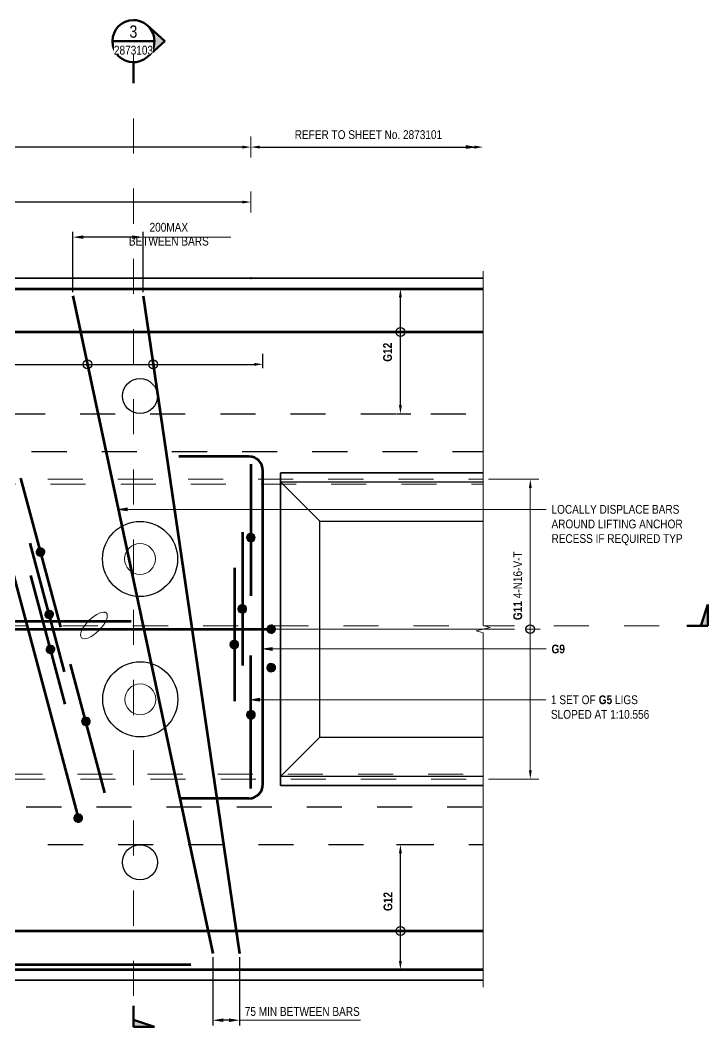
# Model space of a CAD drawing. Header units: metres. Extents: x -0.2 to 7.9, y 2.7 to 24.4.
# Drawn here: x 1.661 to 3.622, y 21.569 to 24.438 of the extents above; entities that cross this region are included whole.
import ezdxf

# ---------------------------------------------------------------- set-up
doc = ezdxf.new("R2010")
doc.units = ezdxf.units.M
for name, pattern in [('Dot_Section Line', [0.02, 0, -0.02]), ('JacobsCenter', [0.015, 0.009, -0.0015, 0.003, -0.0015]), ('JacobsDash', [0.0045, 0.003, -0.0015])]:
    doc.linetypes.add(name, pattern=pattern)
doc.layers.get('Defpoints').update_dxf_attribs({"color": 41})
for name, color, linetype, lineweight in [('A-ANNO-DIMS', 7, 'Continuous', 9), ('A-ANNO-NOTE', 7, 'Continuous', 9), ('A-DETL', 7, 'Continuous', 13), ('A-DETL-GENF', 7, 'Continuous', 9), ('G-ANNO-SYMB', 7, 'Continuous', 9), ('G-ANNO-TEXT', 7, 'Continuous', 9)]:
    doc.layers.add(name, color=color, linetype=linetype, lineweight=lineweight)
doc.styles.add('Arial Narrow', font='ARIALN.TTF', dxfattribs={"height": 0.025})
doc.styles.add('Arial Narrow_1', font='ARIALN.TTF', dxfattribs={"height": 0.035})
doc.styles.add('Arial Narrow_B', font='ARIALNB.TTF', dxfattribs={"height": 0.025})
doc.dimstyles.new('____ddd____', dxfattribs={"dimscale": 0.3048, "dimtxt": 0.025586, "dimasz": 0.098425, "dimexe": 0.049213, "dimexo": 0.032808, "dimgap": 0.016404, "dimtad": 1, "dimdec": 0, "dimlfac": 1000, "dimzin": 0, "dimdsep": 46, "dimtxsty": 'Arial Narrow', "dimsah": 1, "dimcen": 0.09, "dimaunit": 1, "dimadec": 4, "dimazin": 0, "dimtfac": 1, "dimtdec": 4, "dimtix": 1, "dimtmove": 2, "dimatfit": 3, "dimfxl": 1, "dimtvp": 1, "dimtolj": 1, "dimtzin": 0, "dimarcsym": 2})
doc.dimstyles.new('Dimension_Standard_O__mm_', dxfattribs={"dimscale": 0.3048, "dimtxt": 0.025586, "dimasz": 0.082021, "dimexe": 0.07874, "dimexo": 0.049213, "dimgap": 0.049213, "dimtad": 1, "dimdec": 0, "dimlfac": 1000, "dimzin": 0, "dimdsep": 46, "dimtxsty": 'Arial Narrow', "dimsah": 1, "dimcen": 0.09, "dimaunit": 1, "dimadec": 4, "dimazin": 0, "dimtfac": 1, "dimtdec": 4, "dimtix": 1, "dimtmove": 0, "dimatfit": 3, "dimfxl": 1, "dimtvp": 1, "dimtfill": 1, "dimtolj": 1, "dimtzin": 0, "dimlwd": 18, "dimlwe": 18, "dimarcsym": 2})
doc.dimstyles.new('Dimension_Standard_T_REO', dxfattribs={"dimscale": 0.3048, "dimtxt": 0.025586, "dimasz": 0.082021, "dimexe": 0.098425, "dimexo": 0.0625, "dimgap": 0.032808, "dimtad": 1, "dimdec": 0, "dimlfac": 1000, "dimzin": 0, "dimdsep": 46, "dimtxsty": 'Arial Narrow', "dimsah": 1, "dimcen": 0.09, "dimaunit": 1, "dimadec": 4, "dimazin": 0, "dimtfac": 1, "dimtdec": 4, "dimtix": 1, "dimtmove": 2, "dimatfit": 3, "dimfxl": 0.098425, "dimfxlon": 1, "dimtvp": 1, "dimtolj": 1, "dimtzin": 0, "dimlwd": 25, "dimlwe": 25, "dimarcsym": 2})
doc.dimstyles.new('Dimension_Standard_T_REO_No_Witness_Line', dxfattribs={"dimscale": 0.3048, "dimtxt": 0.025586, "dimasz": 0.082021, "dimexe": 0, "dimexo": 0.0625, "dimgap": 0.032808, "dimtad": 1, "dimdec": 0, "dimlfac": 1000, "dimzin": 0, "dimdsep": 46, "dimtxsty": 'Arial Narrow', "dimsah": 1, "dimcen": 0.09, "dimaunit": 1, "dimadec": 4, "dimazin": 0, "dimtfac": 1, "dimtdec": 4, "dimtix": 1, "dimtmove": 0, "dimatfit": 3, "dimfxl": 0, "dimfxlon": 1, "dimtvp": 1, "dimtolj": 1, "dimtzin": 0, "dimlwd": 25, "dimlwe": 25, "dimarcsym": 2})
doc.dimstyles.new('Dimension_Standard_T_REO_No_Witness_Line_1', dxfattribs={"dimscale": 0.3048, "dimtxt": 0.025586, "dimasz": 0.082021, "dimexe": 0, "dimexo": 0.0625, "dimgap": 0.032808, "dimtad": 1, "dimdec": 0, "dimlfac": 1000, "dimzin": 0, "dimdsep": 46, "dimtxsty": 'Arial Narrow', "dimsah": 1, "dimcen": 0.09, "dimaunit": 1, "dimadec": 4, "dimazin": 0, "dimtfac": 1, "dimtdec": 4, "dimtix": 1, "dimtmove": 2, "dimatfit": 3, "dimfxl": 0, "dimfxlon": 1, "dimtvp": 1, "dimtolj": 1, "dimtzin": 0, "dimlwd": 25, "dimlwe": 25, "dimarcsym": 2})

# ---------------------------------------------------------------- blocks, each defined once
blk = doc.blocks.new('B_Det_Reinf_Bar Section_2D - Reo Dot_Scale 25_Section-1695670-DRG-2873102 - DETAIL A')
at = {"layer": 'A-DETL-GENF'}
blk.add_hatch(color=256, dxfattribs=at).paths.add_polyline_path([(0.0125, 0), (0.0121, 0.0032), (0.0108, 0.0062), (0.0088, 0.0088), (0.0062, 0.0108), (0.0032, 0.0121), (0, 0.0125), (-0.0032, 0.0121), (-0.0063, 0.0108), (-0.0088, 0.0088), (-0.0108, 0.0062), (-0.0121, 0.0032), (-0.0125, 0), (-0.0121, -0.0032), (-0.0108, -0.0063), (-0.0088, -0.0088), (-0.0063, -0.0108), (-0.0032, -0.0121), (0, -0.0125), (0.0032, -0.0121), (0.0062, -0.0108), (0.0088, -0.0088), (0.0108, -0.0063), (0.0121, -0.0032)])
for start, end in [(360, 180), (180, 360)]:
    blk.add_arc((0, 0), 0.0125, start, end, dxfattribs=at)
blk = doc.blocks.new('CS_DET_BreakLine_ViewScale - Std Break-1703104-DRG-2873102 - DETAIL A')
at = {"layer": 'A-DETL-GENF'}
for p, q in [((0.99, 0), (-0.02, 0)), ((0.995, 0.02), (0.99, 0)), ((1.005, -0.02), (0.995, 0.02)), ((1.01, 0), (1.005, -0.02)), ((2.02, 0), (1.01, 0))]:
    blk.add_line(p, q, dxfattribs=at)
blk = doc.blocks.new('B_Det_Reinf_Bar Section_2D - Reo Dot_Scale 25_Section-1703103-DRG-2873102 - DETAIL A')
at = {"layer": 'A-DETL-GENF'}
blk.add_hatch(color=256, dxfattribs=at).paths.add_polyline_path([(0.0108, -0.0063), (0.0121, -0.0032), (0.0125, 0), (0.0121, 0.0032), (0.0108, 0.0062), (0.0088, 0.0088), (0.0062, 0.0108), (0.0032, 0.0121), (0, 0.0125), (-0.0032, 0.0121), (-0.0063, 0.0108), (-0.0088, 0.0088), (-0.0108, 0.0062), (-0.0121, 0.0032), (-0.0125, 0), (-0.0121, -0.0032), (-0.0108, -0.0063), (-0.0088, -0.0088), (-0.0063, -0.0108), (-0.0032, -0.0121), (0, -0.0125), (0.0032, -0.0121), (0.0062, -0.0108), (0.0088, -0.0088)])
for start, end in [(0, 180), (180, 360)]:
    blk.add_arc((0, 0), 0.0125, start, end, dxfattribs=at)
blk = doc.blocks.new('DIMBLOCK1-DRG-2873102 - DETAIL A')
at = {"layer": 'A-ANNO-DIMS', "color": 0, "lineweight": 25, "transparency": 16777216}
for p, q in [((2.7341, 22.0891), (2.7751, 22.0891)), ((2.7451, 21.7576), (2.7451, 22.0641)), ((2.7559, 21.7326), (2.7151, 21.7326))]:
    blk.add_line(p, q, dxfattribs=at)
at = {"layer": 'A-ANNO-DIMS', "color": 0, "transparency": 16777216}
for points in [[(2.7409, 22.0641), (2.7492, 22.0641), (2.7451, 22.0891)], [(2.7409, 21.7576), (2.7492, 21.7576), (2.7451, 21.7326)]]:
    blk.add_solid(points, dxfattribs=at)
at = {"layer": 'Defpoints', "color": 0, "transparency": 16777216}
for p in [(2.7151, 22.0891), (2.7451, 22.0891), (2.775, 21.7326)]:
    blk.add_point(p, dxfattribs=at)
at = {"layer": 'A-ANNO-DIMS', "color": 0, "lineweight": 25, "transparency": 16777216, "insert": (2.7202, 21.9109), "char_height": 0.025, "attachment_point": 5, "rotation": 90, "style": 'Arial Narrow'}
blk.add_mtext('\\A1;\u200e', dxfattribs=at)
blk = doc.blocks.new('DIMBLOCK2-DRG-2873102 - DETAIL A')
at = {"layer": 'A-ANNO-DIMS', "color": 0, "lineweight": 25, "transparency": 16777216}
for p, q in [((2.7603, 23.6726), (2.7151, 23.6726)), ((2.7451, 23.3411), (2.7451, 23.6476)), ((2.7341, 23.3161), (2.7751, 23.3161))]:
    blk.add_line(p, q, dxfattribs=at)
at = {"layer": 'A-ANNO-DIMS', "color": 0, "transparency": 16777216}
for points in [[(2.7409, 23.6476), (2.7492, 23.6476), (2.7451, 23.6726)], [(2.7409, 23.3411), (2.7492, 23.3411), (2.7451, 23.3161)]]:
    blk.add_solid(points, dxfattribs=at)
at = {"layer": 'Defpoints', "color": 0, "transparency": 16777216}
for p in [(2.7451, 23.6726), (2.7794, 23.6726), (2.7151, 23.3161)]:
    blk.add_point(p, dxfattribs=at)
at = {"layer": 'A-ANNO-DIMS', "color": 0, "lineweight": 25, "transparency": 16777216, "insert": (2.7202, 23.4944), "char_height": 0.025, "attachment_point": 5, "rotation": 90, "style": 'Arial Narrow'}
blk.add_mtext('\\A1;\u200e', dxfattribs=at)
blk = doc.blocks.new('DIMBLOCK4-DRG-2873102 - DETAIL A')
at = {"layer": 'A-ANNO-DIMS', "color": 0, "lineweight": -2, "transparency": 16777216}
for p, q in [((2.2099, 21.7681), (2.2099, 21.5734)), ((2.2866, 21.7681), (2.2866, 21.5734)), ((2.2566, 21.5884), (2.2399, 21.5884))]:
    blk.add_line(p, q, dxfattribs=at)
at = {"layer": 'A-ANNO-DIMS', "color": 0, "transparency": 16777216}
for points in [[(2.2399, 21.5934), (2.2399, 21.5834), (2.2099, 21.5884)], [(2.2566, 21.5934), (2.2566, 21.5834), (2.2866, 21.5884)]]:
    blk.add_solid(points, dxfattribs=at)
at = {"layer": 'Defpoints', "color": 0, "transparency": 16777216}
for p in [(2.2099, 21.7781), (2.2866, 21.7781), (2.2099, 21.5884)]:
    blk.add_point(p, dxfattribs=at)
at = {"layer": 'A-ANNO-DIMS', "color": 0, "transparency": 16777216, "insert": (2.3014, 21.6257), "char_height": 0.025, "width": 0.394265, "attachment_point": 1, "line_spacing_factor": 0.974696, "style": 'Arial Narrow'}
blk.add_mtext('\\A1;75 MIN BETWEEN BARS', dxfattribs=at)
blk = doc.blocks.new('DIMBLOCK5-DRG-2873102 - DETAIL A')
at = {"layer": 'A-ANNO-DIMS', "color": 0, "lineweight": -2, "transparency": 16777216}
for p, q in [((1.8114, 23.6626), (1.8114, 23.8345)), ((1.9813, 23.8195), (1.8414, 23.8195)), ((2.0113, 23.6626), (2.0113, 23.8345))]:
    blk.add_line(p, q, dxfattribs=at)
at = {"layer": 'A-ANNO-DIMS', "color": 0, "transparency": 16777216}
for points in [[(1.8414, 23.8245), (1.8414, 23.8145), (1.8114, 23.8195)], [(1.9813, 23.8245), (1.9813, 23.8145), (2.0113, 23.8195)]]:
    blk.add_solid(points, dxfattribs=at)
at = {"layer": 'Defpoints', "color": 0, "transparency": 16777216}
for p in [(1.8114, 23.8195), (1.8114, 23.6526), (2.0113, 23.6526)]:
    blk.add_point(p, dxfattribs=at)
at = {"layer": 'A-ANNO-DIMS', "color": 0, "transparency": 16777216, "insert": (2.0849, 23.8475), "char_height": 0.025, "width": 0.273402, "attachment_point": 5, "line_spacing_factor": 0.974696, "style": 'Arial Narrow'}
blk.add_mtext('\\A1;200MAX', dxfattribs=at)
at = {"layer": 'A-ANNO-DIMS', "color": 0, "transparency": 16777216, "insert": (2.0849, 23.8079), "char_height": 0.025, "width": 0.273402, "attachment_point": 5, "style": 'Arial Narrow'}
blk.add_mtext('\\A1;BETWEEN BARS', dxfattribs=at)
blk = doc.blocks.new('DIMBLOCK7-DRG-2873102 - DETAIL A')
at = {"layer": 'A-ANNO-DIMS', "color": 0, "lineweight": 25, "transparency": 16777216}
for p, q in [((0.8801, 23.9195), (1.0575, 23.9195)), ((2.294, 23.9195), (1.2252, 23.9195))]:
    blk.add_line(p, q, dxfattribs=at)
at = {"layer": 'A-ANNO-DIMS', "color": 0, "transparency": 16777216}
for points in [[(0.8801, 23.9236), (0.8801, 23.9153), (0.8551, 23.9195)], [(2.294, 23.9236), (2.294, 23.9153), (2.319, 23.9195)]]:
    blk.add_solid(points, dxfattribs=at)
at = {"layer": 'Defpoints', "color": 0, "transparency": 16777216}
for p in [(0.8551, 23.9195), (2.319, 23.9195), (2.319, 23.9195)]:
    blk.add_point(p, dxfattribs=at)
at = {"layer": 'A-ANNO-DIMS', "color": 0, "lineweight": 25, "transparency": 16777216, "insert": (1.0509, 23.9215), "char_height": 0.025, "width": 0.180806, "attachment_point": 1, "line_spacing_factor": 0.974696, "style": 'Arial Narrow'}
blk.add_mtext('\\A1;\u200e\\P(SPLAYED)', dxfattribs=at)
blk = doc.blocks.new('DIMBLOCK8-DRG-2873102 - DETAIL A')
at = {"layer": 'A-ANNO-DIMS', "color": 0, "lineweight": 25, "transparency": 16777216}
for p, q in [((0.7897, 24.0761), (1.0617, 24.0761)), ((2.294, 24.0761), (1.2294, 24.0761))]:
    blk.add_line(p, q, dxfattribs=at)
at = {"layer": 'A-ANNO-DIMS', "color": 0, "transparency": 16777216}
for points in [[(0.7897, 24.0803), (0.7897, 24.0719), (0.7647, 24.0761)], [(2.294, 24.0803), (2.294, 24.0719), (2.319, 24.0761)]]:
    blk.add_solid(points, dxfattribs=at)
at = {"layer": 'Defpoints', "color": 0, "transparency": 16777216}
for p in [(0.7647, 24.0761), (2.319, 24.0761), (2.319, 24.0761)]:
    blk.add_point(p, dxfattribs=at)
at = {"layer": 'A-ANNO-DIMS', "color": 0, "lineweight": 25, "transparency": 16777216, "insert": (1.0552, 24.0781), "char_height": 0.025, "width": 0.180806, "attachment_point": 1, "line_spacing_factor": 0.974696, "style": 'Arial Narrow'}
blk.add_mtext('\\A1;\u200e\\P(SPLAYED)', dxfattribs=at)
blk = doc.blocks.new('DIMBLOCK9-DRG-2873102 - DETAIL A')
at = {"layer": 'A-ANNO-DIMS', "color": 0, "lineweight": 25, "transparency": 16777216}
blk.add_line((2.344, 24.0761), (2.9562, 24.0761), dxfattribs=at)
at = {"layer": 'A-ANNO-DIMS', "color": 0, "transparency": 16777216}
for points in [[(2.344, 24.0803), (2.344, 24.0719), (2.319, 24.0761)], [(2.9562, 24.0803), (2.9562, 24.0719), (2.9812, 24.0761)]]:
    blk.add_solid(points, dxfattribs=at)
at = {"layer": 'Defpoints', "color": 0, "transparency": 16777216}
for p in [(2.319, 24.0761), (2.9812, 24.0761), (2.9812, 24.0761)]:
    blk.add_point(p, dxfattribs=at)
at = {"layer": 'A-ANNO-DIMS', "color": 0, "lineweight": 25, "transparency": 16777216, "insert": (2.6501, 24.1009), "char_height": 0.025, "attachment_point": 5, "style": 'Arial Narrow'}
blk.add_mtext('\\A1;\u200e', dxfattribs=at)
blk = doc.blocks.new('DIMBLOCK10-DRG-2873102 - DETAIL A')
at = {"layer": 'A-ANNO-DIMS', "color": 0, "lineweight": 25, "transparency": 16777216}
for p, q in [((0.7215, 23.4571), (0.7215, 23.4871)), ((2.3532, 23.4462), (2.3532, 23.4871)), ((0.7465, 23.4571), (2.3282, 23.4571))]:
    blk.add_line(p, q, dxfattribs=at)
at = {"layer": 'A-ANNO-DIMS', "color": 0, "transparency": 16777216}
for points in [[(0.7465, 23.4613), (0.7465, 23.4529), (0.7215, 23.4571)], [(2.3282, 23.4613), (2.3282, 23.4529), (2.3532, 23.4571)]]:
    blk.add_solid(points, dxfattribs=at)
at = {"layer": 'Defpoints', "color": 0, "transparency": 16777216}
for p in [(0.7215, 23.4562), (2.3532, 23.4571), (2.3532, 23.4271)]:
    blk.add_point(p, dxfattribs=at)
at = {"layer": 'A-ANNO-DIMS', "color": 0, "lineweight": 25, "transparency": 16777216, "insert": (1.5373, 23.4819), "char_height": 0.025, "attachment_point": 5, "style": 'Arial Narrow'}
blk.add_mtext('\\A1;\u200e', dxfattribs=at)
blk = doc.blocks.new('Drafting View - sectionTail-4870194-DRG-2873102 - DETAIL A')
at = {"layer": 'G-ANNO-SYMB'}
blk.add_hatch(color=256, dxfattribs=at).paths.add_polyline_path([(-0.006, 0.006), (-0.004, 0), (-0.006, 0)])
at = {"layer": 'G-ANNO-SYMB', "lineweight": 50}
for p, q in [((-0.006, 0.006), (-0.006, 0)), ((-0.004, 0), (-0.006, 0.006)), ((-0.006, 0), (-0.004, 0)), ((-0.006, 0), (0, 0))]:
    blk.add_line(p, q, dxfattribs=at)
blk = doc.blocks.new('Drafting View - SectionHead-4898858-DRG-2873102 - DETAIL A')
at = {"layer": 'G-ANNO-SYMB'}
h = blk.add_hatch(color=256, dxfattribs=at)
edge = h.paths.add_edge_path()
edge.add_line((-0.002, 0.009), (0.00247, 0.004))
edge.add_arc((-0.002, 0), 0.006, 41.8277, 138.1723)
edge.add_line((-0.00647, 0.004), (-0.002, 0.009))
at = {"layer": 'G-ANNO-SYMB', "lineweight": 50}
for p, q in [((-0.002, 0.009), (-0.00647, 0.004)), ((0.00247, 0.004), (-0.002, 0.009)), ((0.004, 0), (0.01, 0))]:
    blk.add_line(p, q, dxfattribs=at)
for start, end in [(360, 180), (180, 360)]:
    blk.add_arc((-0.002, 0), 0.006, start, end, dxfattribs=at)
blk = doc.blocks.new('DIMBLOCK12-DRG-2873102 - DETAIL A')
at = {"layer": 'A-ANNO-DIMS', "color": 0, "lineweight": 18, "transparency": 16777216}
for p, q in [((2.9962, 23.1296), (3.1394, 23.1296)), ((3.1154, 22.3006), (3.1154, 23.1046)), ((2.9962, 22.2756), (3.1394, 22.2756))]:
    blk.add_line(p, q, dxfattribs=at)
at = {"layer": 'A-ANNO-DIMS', "color": 0, "transparency": 16777216}
for points in [[(3.1113, 23.1046), (3.1196, 23.1046), (3.1154, 23.1296)], [(3.1113, 22.3006), (3.1196, 22.3006), (3.1154, 22.2756)]]:
    blk.add_solid(points, dxfattribs=at)
at = {"layer": 'Defpoints', "color": 0, "transparency": 16777216}
for p in [(2.9812, 23.1296), (3.1154, 23.1296), (2.9812, 22.2756)]:
    blk.add_point(p, dxfattribs=at)
at = {"layer": 'A-ANNO-DIMS', "color": 0, "lineweight": 18, "transparency": 16777216, "insert": (3.0856, 22.7026), "char_height": 0.025, "attachment_point": 5, "rotation": 90, "style": 'Arial Narrow', "bg_fill": 3, "box_fill_scale": 1.1, "bg_fill_color": 256, "bg_fill_true_color": 13158600, "bg_fill_transparency": 0}
blk.add_mtext('\\A1;\u200e', dxfattribs=at)

msp = doc.modelspace()

# ---------------------------------------------------------------- hatches: boundary and pattern name
at = {"layer": 'A-ANNO-NOTE'}
msp.add_hatch(color=256, dxfattribs=at).paths.add_polyline_path([(2.9572, 24.0761), (2.9322, 24.0805), (2.9322, 24.0717)])
at = {"layer": 'G-ANNO-TEXT'}
for points in [[(1.941, 23.044), (1.966, 23.0396), (1.966, 23.0484)], [(2.3546, 22.6461), (2.3796, 22.6417), (2.3796, 22.6505)], [(2.3185, 22.5015), (2.3435, 22.4971), (2.3435, 22.5059)]]:
    msp.add_hatch(color=256, dxfattribs=at).paths.add_polyline_path(points)

# ---------------------------------------------------------------- linework, layer by layer
at = {"layer": 'A-ANNO-NOTE'}
for p, q in [((2.9572, 24.0761), (2.8137, 24.0761)), ((2.9572, 24.0761), (2.9322, 24.0805)), ((2.9322, 24.0805), (2.9322, 24.0717)), ((2.9322, 24.0717), (2.9572, 24.0761))]:
    msp.add_line(p, q, dxfattribs=at)
at = {"layer": 'A-DETL', "lineweight": 18}
for p, q in [((2.319, 24.1061), (2.319, 24.0461)), ((2.319, 23.9495), (2.319, 23.8895)), ((2.0113, 23.8195), (2.2613, 23.8195)), ((2.319, 23.7001), (2.319, 23.7051)), ((1.8903, 23.6726), (1.8903, 23.6749)), ((2.4133, 22.7026), (3.1433, 22.7026)), ((2.2866, 21.5884), (2.6316, 21.5884))]:
    msp.add_line(p, q, dxfattribs=at)
at = {"layer": 'A-DETL', "lineweight": 35}
for p, q in [((2.9812, 23.7026), (0.4088, 23.7026)), ((2.4032, 23.1476), (2.9812, 23.1476)), ((2.4032, 22.2573), (2.4032, 23.1471)), ((2.9812, 22.2576), (2.4032, 22.2576)), ((1.5635, 21.7026), (2.9812, 21.7026))]:
    msp.add_line(p, q, dxfattribs=at)
at = {"layer": 'A-DETL', "lineweight": 70}
for p, q in [((0.5262, 23.6726), (2.9812, 23.6726)), ((1.8114, 23.6526), (2.2099, 21.7781)), ((2.0113, 23.6526), (2.2866, 21.7781)), ((0.6093, 23.5493), (2.9812, 23.5493)), ((1.5435, 23.2207), (1.8233, 22.1764)), ((2.3132, 23.1946), (2.1132, 23.1946)), ((2.319, 23.1726), (2.319, 22.7976)), ((2.3532, 22.2606), (2.3532, 23.1546)), ((1.6619, 23.1331), (1.7758, 22.7081)), ((2.2948, 22.9787), (2.2948, 22.5992)), ((1.6886, 22.9478), (1.7869, 22.5812)), ((2.272, 22.8774), (2.272, 22.4979)), ((1.6904, 22.8558), (1.7886, 22.4892)), ((1.0761, 22.7251), (1.9778, 22.7251)), ((1.504, 22.7026), (2.3765, 22.7026)), ((1.9023, 22.236), (1.8041, 22.6026)), ((2.319, 22.2483), (2.319, 22.6278)), ((2.3132, 22.2206), (2.1132, 22.2206)), ((1.5946, 21.8427), (2.9812, 21.8427)), ((1.6472, 21.7476), (2.1472, 21.7476)), ((1.6462, 21.7326), (2.9812, 21.7326))]:
    msp.add_line(p, q, dxfattribs=at)
at = {"layer": 'A-DETL', "linetype": 'JacobsDash', "lineweight": 25}
for p, q in [((0.6319, 23.3161), (2.9812, 23.3161)), ((0.6938, 23.209), (2.9812, 23.209)), ((1.2785, 22.1962), (2.9812, 22.1962)), ((1.3403, 22.0891), (2.9812, 22.0891))]:
    msp.add_line(p, q, dxfattribs=at)
at = {"layer": 'A-DETL', "color": 8, "linetype": 'JacobsDash', "lineweight": 18, "true_color": 0x808080}
for p, q in [((0.7396, 23.1296), (2.9812, 23.1296)), ((0.7478, 23.1154), (2.9812, 23.1154)), ((1.2244, 22.2898), (2.9812, 22.2898)), ((1.2327, 22.2756), (2.9812, 22.2756))]:
    msp.add_line(p, q, dxfattribs=at)
at = {"layer": 'A-DETL', "lineweight": 25}
for p, q in [((2.5152, 23.0107), (2.4032, 23.1226)), ((2.4032, 23.1226), (2.9812, 23.1226)), ((2.5152, 22.3945), (2.5152, 23.0107)), ((2.5152, 23.0107), (2.9812, 23.0107)), ((2.4032, 22.2826), (2.5152, 22.3945)), ((2.5152, 22.3945), (2.9812, 22.3945)), ((2.9812, 22.2826), (2.4032, 22.2826))]:
    msp.add_line(p, q, dxfattribs=at)
at = {"layer": 'A-DETL', "linetype": 'JacobsCenter', "lineweight": 18}
msp.add_line((0.9261, 22.7026), (3.1161, 22.7026), dxfattribs=at)
at = {"layer": 'A-DETL', "lineweight": 25}
for centre, radius in [((2.7451, 23.5493), 0.0125), ((1.853, 23.4571), 0.0125), ((2.04, 23.4571), 0.0125), ((2.0025, 23.3666), 0.05), ((2.0029, 22.9026), 0.1071), ((3.115, 22.7026), 0.0125), ((2.0035, 22.5026), 0.1071), ((2.0025, 22.0383), 0.05), ((2.7451, 21.8427), 0.0125)]:
    msp.add_circle(centre, radius, dxfattribs=at)
at = {"layer": 'A-DETL', "lineweight": 18}
for centre in [(2.0029, 22.9026), (2.0035, 22.5026)]:
    msp.add_circle(centre, 0.044, dxfattribs=at)
at = {"layer": 'A-DETL', "lineweight": 70}
for centre, start, end in [((2.3132, 23.1546), 0, 90), ((2.3132, 22.2606), 270, 360)]:
    msp.add_arc(centre, 0.04, start, end, dxfattribs=at)
at = {"layer": 'A-DETL', "lineweight": 18}
msp.add_ellipse((1.8714, 22.7132), major_axis=(0.0354, 0.0354), ratio=0.4, dxfattribs=at)
at = {"layer": 'G-ANNO-SYMB', "lineweight": 50}
msp.add_line((1.9239, 24.3778), (2.0439, 24.3778), dxfattribs=at)
at = {"layer": 'G-ANNO-SYMB', "color": 7, "linetype": 'Dot_Section Line', "true_color": 0xffffff}
for p, q in [((1.9839, 24.3578), (1.9839, 21.6295)), ((0.3827, 22.7125), (3.5616, 22.7125))]:
    msp.add_line(p, q, dxfattribs=at)
at = {"layer": 'G-ANNO-TEXT'}
for p, q in [((1.966, 23.0484), (1.941, 23.044)), ((1.941, 23.044), (1.966, 23.0396)), ((1.941, 23.044), (3.1609, 23.044)), ((1.966, 23.0396), (1.966, 23.0484)), ((2.3796, 22.6505), (2.3546, 22.6461)), ((2.3546, 22.6461), (2.3796, 22.6417)), ((2.3546, 22.6461), (3.1609, 22.6461)), ((2.3796, 22.6417), (2.3796, 22.6505)), ((2.3435, 22.5059), (2.3185, 22.5015)), ((2.3185, 22.5015), (2.3435, 22.4971)), ((2.3185, 22.5015), (3.1593, 22.5015)), ((2.3435, 22.4971), (2.3435, 22.5059))]:
    msp.add_line(p, q, dxfattribs=at)

# ---------------------------------------------------------------- block references
at = {"layer": 'A-DETL-GENF'}
for name, p, rotation in [('CS_DET_BreakLine_ViewScale - Std Break-1703104-DRG-2873102 - DETAIL A', (2.9812, 21.7026), 89.99999999999979), ('B_Det_Reinf_Bar Section_2D - Reo Dot_Scale 25_Section-1695670-DRG-2873102 - DETAIL A', (2.3184, 22.9636), 269.8452162740933), ('B_Det_Reinf_Bar Section_2D - Reo Dot_Scale 25_Section-1703103-DRG-2873102 - DETAIL A', (1.719, 22.9222), 285.1547837259066), ('B_Det_Reinf_Bar Section_2D - Reo Dot_Scale 25_Section-1703103-DRG-2873102 - DETAIL A', (1.7437, 22.7445), 285.1547837259066), ('B_Det_Reinf_Bar Section_2D - Reo Dot_Scale 25_Section-1695670-DRG-2873102 - DETAIL A', (2.2942, 22.7602), 269.8452162740933), ('B_Det_Reinf_Bar Section_2D - Reo Dot_Scale 25_Section-1695670-DRG-2873102 - DETAIL A', (2.3765, 22.7026), 269.8452162740933), ('B_Det_Reinf_Bar Section_2D - Reo Dot_Scale 25_Section-1703103-DRG-2873102 - DETAIL A', (1.7475, 22.6449), 285.1547837259066), ('B_Det_Reinf_Bar Section_2D - Reo Dot_Scale 25_Section-1695670-DRG-2873102 - DETAIL A', (2.2714, 22.6589), 269.8452162740933), ('B_Det_Reinf_Bar Section_2D - Reo Dot_Scale 25_Section-1695670-DRG-2873102 - DETAIL A', (2.3765, 22.5928), 269.8452162740933), ('B_Det_Reinf_Bar Section_2D - Reo Dot_Scale 25_Section-1695670-DRG-2873102 - DETAIL A', (2.319, 22.4587), 269.8452162740933), ('B_Det_Reinf_Bar Section_2D - Reo Dot_Scale 25_Section-1703103-DRG-2873102 - DETAIL A', (1.8485, 22.4397), 285.1547837259066), ('B_Det_Reinf_Bar Section_2D - Reo Dot_Scale 25_Section-1695670-DRG-2873102 - DETAIL A', (1.8264, 22.1643), 104.8452162740934)]:
    msp.add_blockref(name, p, dxfattribs=dict(at, rotation=rotation))
at = {"layer": 'G-ANNO-SYMB', "lineweight": 50, "xscale": 9.999999999999996, "yscale": 9.999999999999996, "zscale": 9.999999999999996, "rotation": 269.9999999999995}
msp.add_blockref('Drafting View - SectionHead-4898858-DRG-2873102 - DETAIL A', (1.9839, 24.3578), dxfattribs=at)
at = {"layer": 'G-ANNO-SYMB', "lineweight": 50, "extrusion": (0, 0, -1), "xscale": 9.999999999999996, "yscale": 9.999999999999996, "zscale": 9.999999999999996}
msp.add_blockref('Drafting View - sectionTail-4870194-DRG-2873102 - DETAIL A', (-3.5616, 22.7125), dxfattribs=at)
at = {"layer": 'G-ANNO-SYMB', "lineweight": 50, "extrusion": (0, 0, -1), "xscale": 9.999999999999996, "yscale": 9.999999999999996, "zscale": 9.999999999999996, "rotation": 90.00000000000064}
msp.add_blockref('Drafting View - sectionTail-4870194-DRG-2873102 - DETAIL A', (-1.9839, 21.6295), dxfattribs=at)

# ---------------------------------------------------------------- texts
at = {"layer": 'G-ANNO-TEXT', "char_height": 0.025, "attachment_point": 1, "bg_fill": 3, "box_fill_scale": 1, "bg_fill_color": 256, "bg_fill_transparency": 0}
for s, insert, style in [('LOCALLY DISPLACE BARS ', (3.1759, 23.0565), 'Arial Narrow'), ('AROUND LIFTING ANCHOR ', (3.1759, 23.0148), 'Arial Narrow'), ('RECESS IF REQUIRED TYP', (3.1759, 22.9732), 'Arial Narrow'), ('G9', (3.1759, 22.6586), 'Arial Narrow_B'), ('1 SET OF ', (3.1743, 22.514), 'Arial Narrow'), ('SLOPED AT 1:10.556', (3.1743, 22.4724), 'Arial Narrow')]:
    msp.add_mtext(s, dxfattribs=dict(at, insert=insert, style=style))

# ---------------------------------------------------------------- dimensions: what is measured, and where the dimension line sits
at = {"layer": 'A-ANNO-DIMS', "lineweight": 25}
for base, p1, p2, dimstyle, override, picture, middle in [((2.9812, 24.0761), (2.319, 24.0761), (2.9812, 24.0761), 'Dimension_Standard_T_REO_No_Witness_Line', {"dimpost": '<>', "dimfxl": 0.662148}, 'DIMBLOCK9-DRG-2873102 - DETAIL A', (2.6501, 24.1009)), ((2.3532, 23.4571), (0.7215, 23.4562), (2.3532, 23.4271), 'Dimension_Standard_T_REO', {"dimpost": '<>', "dimfxl": 1.631943}, 'DIMBLOCK10-DRG-2873102 - DETAIL A', (1.5373, 23.4819))]:
    dim = msp.add_linear_dim(base=base, p1=p1, p2=p2, text='\u200e', dimstyle=dimstyle, override=override, dxfattribs=at)
    dim.commit()
    dim.dimension.update_dxf_attribs({"geometry": picture, "text_midpoint": middle})
for base, p1, p2, override, picture, middle in [((2.319, 24.0761), (0.7647, 24.0761), (2.319, 24.0761), {"dimpost": '<>', "dimfxl": 1.554347}, 'DIMBLOCK8-DRG-2873102 - DETAIL A', (1.1456, 24.0411)), ((2.319, 23.9195), (0.8551, 23.9195), (2.319, 23.9195), {"dimpost": '<>', "dimfxl": 1.463959}, 'DIMBLOCK7-DRG-2873102 - DETAIL A', (1.1413, 23.8845))]:
    dim = msp.add_linear_dim(base=base, p1=p1, p2=p2, text='\u200e\\X(SPLAYED)', dimstyle='Dimension_Standard_T_REO_No_Witness_Line_1', override=override, dxfattribs=at)
    dim.commit()
    dim.dimension.update_dxf_attribs({"geometry": picture, "text_midpoint": middle, "dimtype": 160})
at = {"layer": 'A-ANNO-DIMS'}
dim = msp.add_linear_dim(base=(1.8114, 23.8195), p1=(2.0113, 23.6526), p2=(1.8114, 23.6526), text='<>\\XBETWEEN BARS', dimstyle='____ddd____', override={"dimpost": '<>MAX', "dimfxl": 0.19988}, dxfattribs=at)
dim.commit()
dim.dimension.update_dxf_attribs({"geometry": 'DIMBLOCK5-DRG-2873102 - DETAIL A', "text_midpoint": (2.0849, 23.8258), "dimtype": 160, "text_rotation": 360})
at = {"layer": 'A-ANNO-DIMS', "lineweight": 25}
for base, p1, p2, override, picture, middle in [((2.7451, 23.6726), (2.7151, 23.3161), (2.7794, 23.6726), {"dimpost": '<>', "dimfxl": 0.362253}, 'DIMBLOCK2-DRG-2873102 - DETAIL A', (2.7202, 23.4944)), ((2.7451, 22.0891), (2.775, 21.7326), (2.7151, 22.0891), {"dimpost": '<>', "dimfxl": 0.361495}, 'DIMBLOCK1-DRG-2873102 - DETAIL A', (2.7202, 21.9109))]:
    dim = msp.add_linear_dim(base=base, p1=p1, p2=p2, angle=90, text='\u200e', dimstyle='Dimension_Standard_T_REO', override=override, dxfattribs=at)
    dim.commit()
    dim.dimension.update_dxf_attribs({"geometry": picture, "text_midpoint": middle})
at = {"layer": 'A-ANNO-DIMS'}
dim = msp.add_linear_dim(base=(2.2099, 21.5884), p1=(2.2866, 21.7781), p2=(2.2099, 21.7781), text='75 MIN BETWEEN BARS', dimstyle='____ddd____', override={"dimpost": '<>', "dimfxl": 0.076673}, dxfattribs=at)
dim.commit()
dim.dimension.update_dxf_attribs({"geometry": 'DIMBLOCK4-DRG-2873102 - DETAIL A', "text_midpoint": (2.4986, 21.6091), "dimtype": 160})

# ---------------------------------------------------------------- next in the draw order: texts
at = {"layer": 'G-ANNO-SYMB', "insert": (1.9727, 24.4228), "char_height": 0.035, "attachment_point": 1, "style": 'Arial Narrow_1', "bg_fill": 3, "box_fill_scale": 1, "bg_fill_color": 256, "bg_fill_transparency": 0}
msp.add_mtext('3', dxfattribs=at)
at = {"layer": 'G-ANNO-SYMB', "insert": (1.9284, 24.3648), "char_height": 0.025, "attachment_point": 1, "style": 'Arial Narrow', "bg_fill": 3, "box_fill_scale": 1, "bg_fill_color": 256, "bg_fill_true_color": 13158600, "bg_fill_transparency": 0}
msp.add_mtext('2873103', dxfattribs=at)
at = {"layer": 'G-ANNO-TEXT', "char_height": 0.025, "attachment_point": 1, "bg_fill": 3, "box_fill_scale": 1, "bg_fill_color": 256, "bg_fill_transparency": 0}
for s, insert, style in [('REFER TO SHEET No. 2873101', (2.4438, 24.1241), 'Arial Narrow'), ('G5', (3.3105, 22.514), 'Arial Narrow_B')]:
    msp.add_mtext(s, dxfattribs=dict(at, insert=insert, style=style))
at = {"layer": 'G-ANNO-TEXT', "char_height": 0.025, "attachment_point": 1, "rotation": 90, "style": 'Arial Narrow_B', "bg_fill": 3, "box_fill_scale": 1, "bg_fill_color": 256, "bg_fill_transparency": 0}
for insert in [(2.6959, 23.4646), (2.697, 21.8996)]:
    msp.add_mtext('G12', dxfattribs=dict(at, insert=insert))

# ---------------------------------------------------------------- next in the draw order: dimensions: what is measured, and where the dimension line sits
at = {"layer": 'A-ANNO-DIMS', "lineweight": 18}
dim = msp.add_linear_dim(base=(3.1154, 23.1296), p1=(2.9812, 22.2756), p2=(2.9812, 23.1296), angle=90, text='\u200e', dimstyle='Dimension_Standard_O__mm_', override={"dimpost": '<>', "dimfxl": 0.853996}, dxfattribs=at)
dim.commit()
dim.dimension.update_dxf_attribs({"geometry": 'DIMBLOCK12-DRG-2873102 - DETAIL A', "text_midpoint": (3.0856, 22.7026)})

# ---------------------------------------------------------------- next in the draw order: texts
at = {"layer": 'G-ANNO-TEXT', "insert": (3.067, 22.7285), "char_height": 0.025, "attachment_point": 1, "rotation": 90, "style": 'Arial Narrow_B', "bg_fill": 3, "box_fill_scale": 1, "bg_fill_color": 256, "bg_fill_transparency": 0}
msp.add_mtext('G11', dxfattribs=at)
at = {"layer": 'G-ANNO-TEXT', "insert": (3.3489, 22.514), "char_height": 0.025, "attachment_point": 1, "style": 'Arial Narrow', "bg_fill": 3, "box_fill_scale": 1, "bg_fill_color": 256, "bg_fill_transparency": 0}
msp.add_mtext(' LIGS ', dxfattribs=at)

# ---------------------------------------------------------------- next in the draw order: texts
at = {"layer": 'G-ANNO-TEXT', "insert": (3.067, 22.7827), "char_height": 0.025, "attachment_point": 1, "rotation": 90, "style": 'Arial Narrow', "bg_fill": 3, "box_fill_scale": 1, "bg_fill_color": 256, "bg_fill_transparency": 0}
msp.add_mtext(' 4-N16-V-T', dxfattribs=at)

doc.saveas('drawing.dxf')
